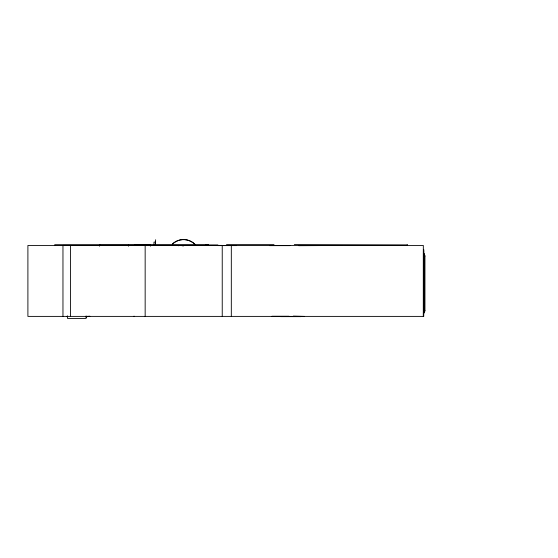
<?xml version="1.0" encoding="UTF-8"?>
<svg xmlns="http://www.w3.org/2000/svg" width="558" height="558" viewBox="0 0 558 558"><rect width="100%" height="100%" fill="white"/><g stroke="black" fill="none" stroke-linecap="round" stroke-linejoin="round"><path stroke-width="0.84" d="M423.808 311.776L423.982 311.169L423.982 312.857M294.296 244.592L407.249 244.899M155.536 242.116L153.987 242.116L153.987 244.711M134.429 244.627L208.378 244.627L208.378 245.164L205.546 245.164L205.546 244.627M274.027 244.627L226.562 244.627L226.562 245.471M99.791 244.697L54.719 244.697L54.719 245.471M208.246 244.962L217.913 244.962M217.773 245.604L236.599 245.604M269.619 245.639L289.881 245.639M423.731 250.493L423.396 316.393M423.396 250.661L423.396 315.214M423.529 253.855L424.24 253.855L424.24 255.536M423.731 254.19L424.24 254.19M423.808 254.462L423.982 253.855L423.982 255.536M423.731 254.525L424.24 254.525M423.731 254.866L424.24 254.866M423.731 255.201L424.24 255.201M423.529 255.536L424.945 255.536L424.945 311.169L423.529 311.169M424.54 256.094L424.945 256.094M423.529 282.515L424.24 282.515L424.164 284.196M423.731 282.85L424.24 282.85M423.731 283.185L424.24 283.185M423.731 283.52L424.24 283.52M423.529 283.862L424.24 283.862M423.529 284.196L424.24 284.196M424.54 310.611L424.945 310.611M423.529 311.504L424.24 311.504M423.731 311.845L424.24 311.845M423.731 312.18L424.24 312.18M423.731 312.515L424.24 312.515M423.529 312.857L424.24 312.857L424.24 311.169M89.887 316.226L86.853 316.393M133.69 316.288L134.492 316.288M271.92 316.26L289.079 316.26M86.176 316.491L88.778 316.491M67.016 316.637L67.497 316.637M280.611 316.63L300.908 316.63M86.12 317.188L86.706 317.188M293.327 316.107L304.466 316.393M298.697 245.694L342.591 245.471M155.633 239.752L155.326 244.843M423.982 283.115L423.982 282.515L423.982 284.196M424.54 255.536L424.54 311.169M423.731 249.314L423.731 316.393L27.9 316.393L27.9 245.471L423.327 245.471L423.327 316.393M407.249 244.627L407.249 245.471M231.319 245.471L231.319 316.393M222.237 316.393L222.237 245.401L62.963 245.381L62.963 316.393M155.466 242.116L155.466 244.941M150.541 246.19L150.541 244.46L99.505 244.502L99.505 246.224M145.157 245.401L145.157 316.393M128.549 244.502L128.549 246.224M86.12 315.919L86.12 318.416L67.497 318.416L67.497 315.821M70.559 316.393L70.517 245.381M194.861 244.327A15.945 15.945 0 0 0 172.31 244.188A16.008 15.896 -5.4 0 1 194.916 244.264M183.366 245.82A15.945 15.945 0 0 0 178.176 245.68A16.008 15.896 5.4 0 1 183.373 245.813"/></g></svg>
